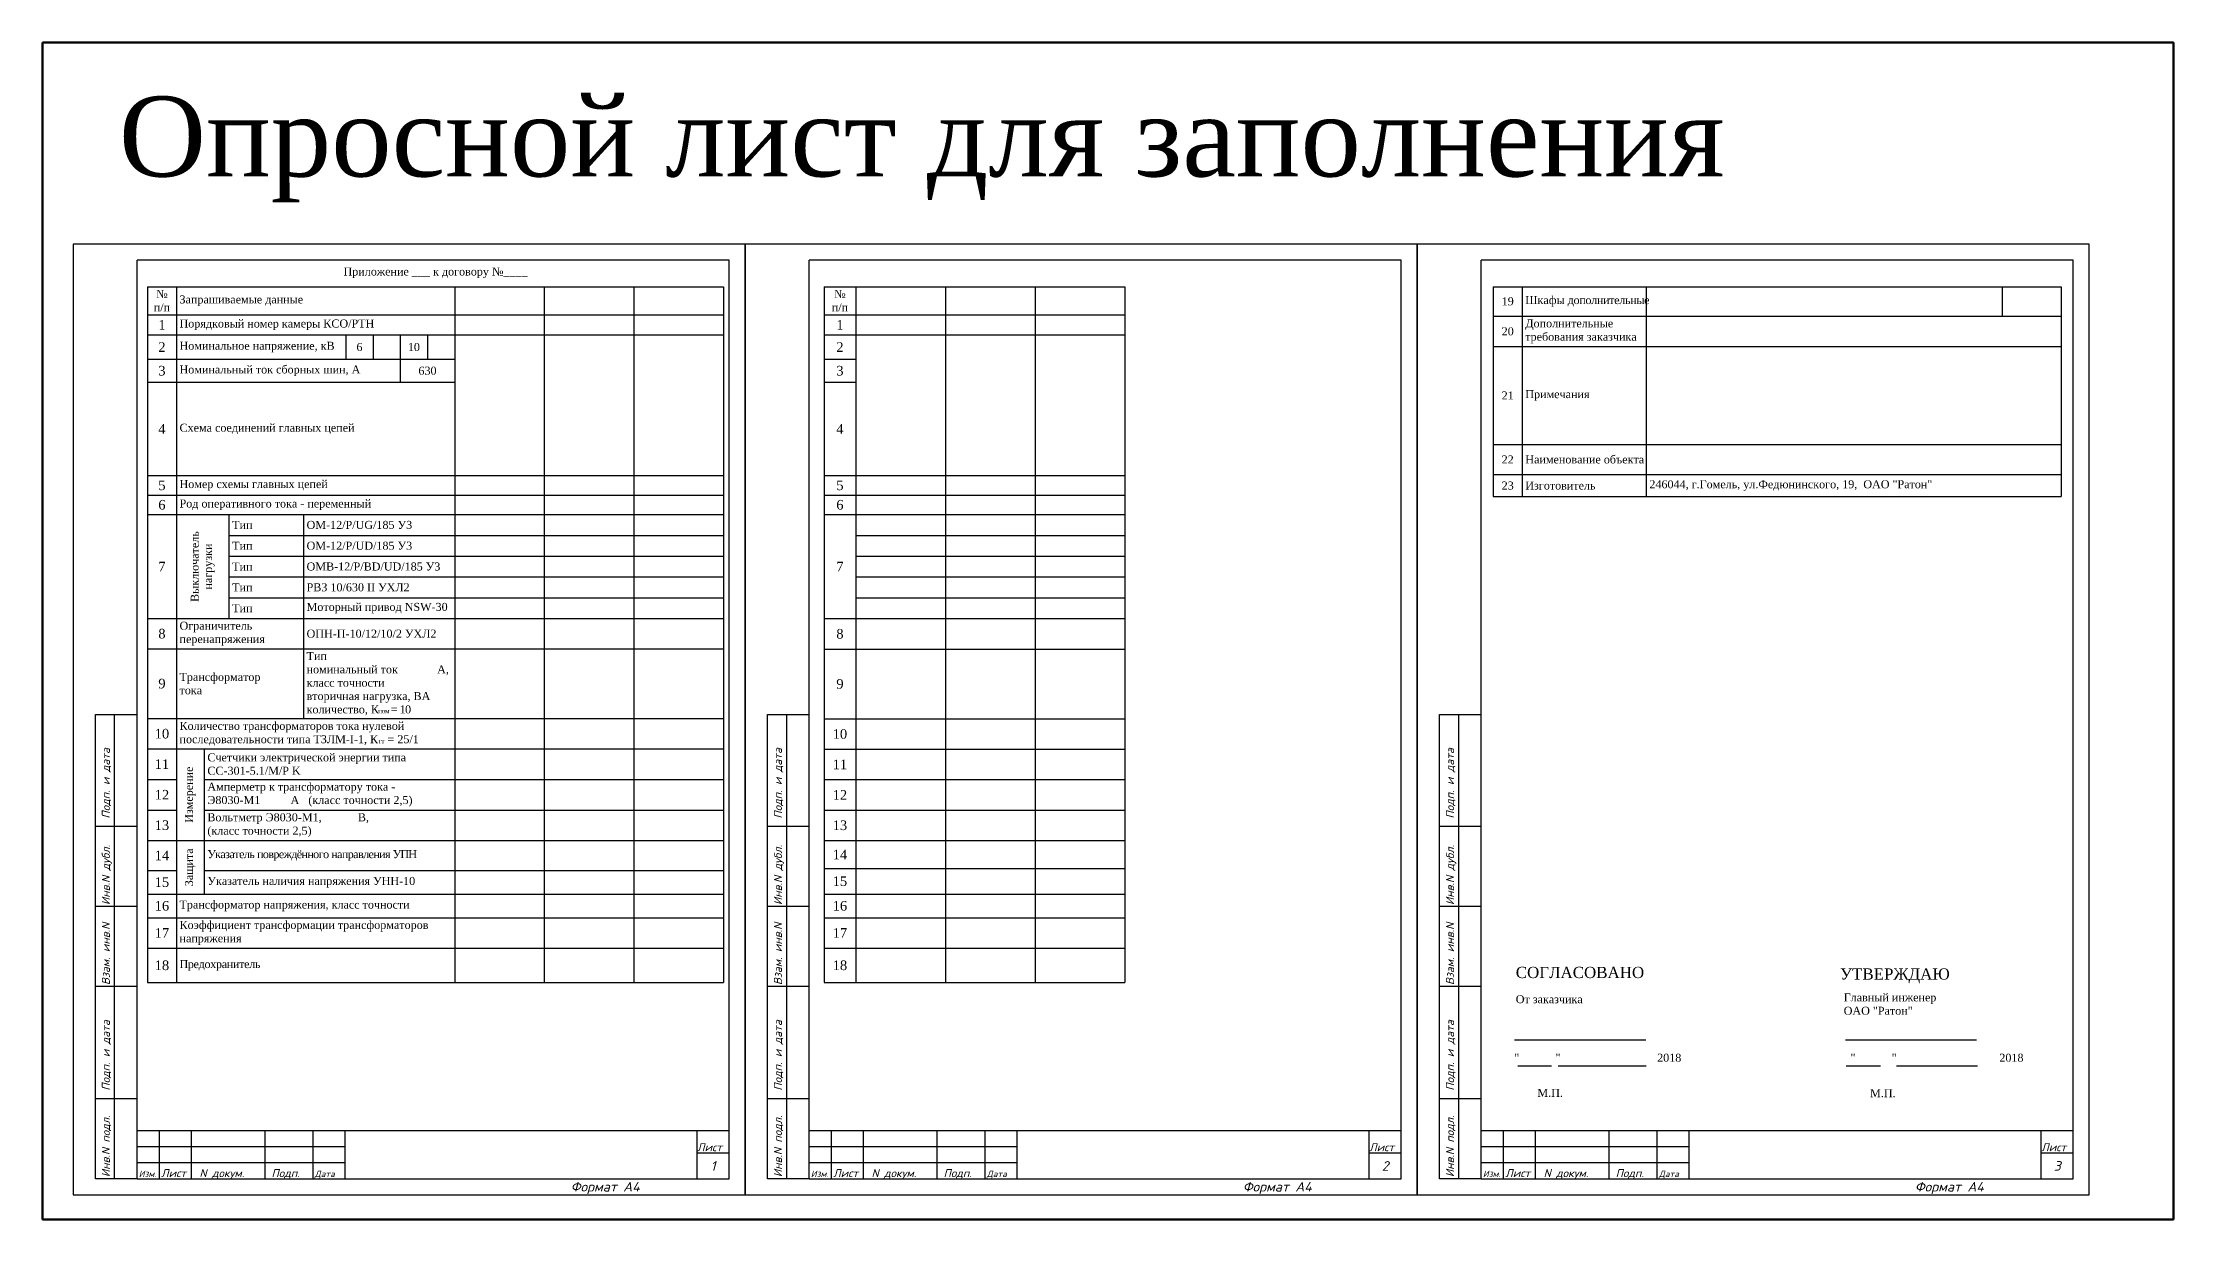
# Model space of a CAD drawing. Extents: x -666 to 693, y 1091 to 1459.
# Drawn here: x -666 to -1, y 1091 to 1459 of the extents above; entities that cross this region are included whole.
import ezdxf
from ezdxf.enums import TextEntityAlignment as Align

# ---------------------------------------------------------------- set-up
doc = ezdxf.new("R2010")
doc.units = 0
doc.header["$MEASUREMENT"] = 0
doc.layers.get('0').update_dxf_attribs({"linetype": 'CONTINUOUS'})
doc.layers.add('1', color=7, linetype='CONTINUOUS')
doc.layers.add('СЛОЙ1', color=7, linetype='CONTINUOUS')
doc.styles.add('ESKD1', font='simplex.shx', dxfattribs={"oblique": 15, "height": 3})
doc.styles.add('SIM', font='simplex.shx')
doc.styles.get("Standard").update_dxf_attribs({"font": 'TIMES.TTF', "height": 2.5})
doc.styles.add('Бланк', font='TIMES.TTF', dxfattribs={"height": 2.5})
doc.styles.add('ОЛ', font='TIMES.TTF')

# ---------------------------------------------------------------- blocks, each defined once
blk = doc.blocks.new('*T23')
at = {"color": 0, "linetype": 'ByBlock', "lineweight": -2, "transparency": 16777216}
for p, q in [((0, 0), (177.39, 0)), ((0, 0), (0, -65.55)), ((9, 0), (9, -65.55)), ((47.76, 0), (47.76, -65.55)), ((158.98, 0), (158.98, -9.19)), ((177.39, 0), (177.39, -65.55)), ((0, -9.19), (177.39, -9.19)), ((0, -18.71), (177.39, -18.71)), ((0, -49.25), (177.39, -49.25)), ((0, -58.7), (177.39, -58.7)), ((0, -65.55), (177.39, -65.55))]:
    blk.add_line(p, q, dxfattribs=at)
at = {"color": 0, "transparency": 16777216, "char_height": 2.5, "style": 'Бланк'}
for s, insert, width, attachment_point in [('19', (4.5, -4.59), 7, 5), ('Шкафы {\\T0.95;дополнительные}', (10, -4.59), 36.7628, 4), ('20', (4.5, -13.95), 7, 5), ('Дополнительные требования заказчика', (10, -13.95), 36.7628, 4), ('21', (4.5, -33.98), 7, 5), ('Примечания', (10, -33.98), 36.7628, 4), ('22', (4.5, -53.98), 7, 5), ('Наименование объекта', (10, -53.98), 36.7628, 4), ('23', (4.5, -62.13), 7, 5), ('Изготовитель', (10, -62.13), 36.7628, 4), ('246044, г.Гомель, ул.Федюнинского, 19,  ОАО "Ратон"', (48.76, -62.13), 127.623, 4)]:
    blk.add_mtext(s, dxfattribs=dict(at, insert=insert, width=width, attachment_point=attachment_point))
blk = doc.blocks.new('*T24')
at = {"color": 0, "linetype": 'ByBlock', "lineweight": -2, "transparency": 16777216}
for p, q in [((0, 0), (179.98, 0)), ((0, 0), (0, -217.4)), ((9, 0), (9, -217.4)), ((95.98, 0), (95.98, -217.4)), ((123.98, 0), (123.98, -217.4)), ((151.98, 0), (151.98, -217.4)), ((179.98, 0), (179.98, -217.4)), ((0, -8.78), (179.98, -8.78)), ((0, -15.03), (179.98, -15.03)), ((61.98, -15.03), (61.98, -22.68)), ((70.48, -15.03), (70.48, -22.68)), ((78.98, -15.03), (78.98, -29.83)), ((87.48, -15.03), (87.48, -22.68)), ((0, -22.68), (95.98, -22.68)), ((0, -29.83), (95.98, -29.83)), ((0, -59.03), (179.98, -59.03)), ((0, -65.11), (179.98, -65.11)), ((0, -71.18), (179.98, -71.18)), ((25.45, -71.18), (25.45, -103.67)), ((48.7, -71.18), (48.7, -134.9)), ((25.45, -77.68), (179.98, -77.68)), ((25.45, -84.18), (179.98, -84.18)), ((25.45, -90.68), (179.98, -90.68)), ((25.45, -97.18), (179.98, -97.18)), ((0, -103.67), (179.98, -103.67)), ((0, -113.12), (179.98, -113.12)), ((0, -134.9), (179.98, -134.9)), ((0, -144.39), (179.98, -144.39)), ((17.7, -144.39), (17.7, -189.75)), ((0, -153.91), (9, -153.91)), ((17.7, -153.91), (179.98, -153.91)), ((0, -163.49), (9, -163.49)), ((17.7, -163.49), (179.98, -163.49)), ((0, -173.01), (179.98, -173.01)), ((0, -182.35), (9, -182.35)), ((17.7, -182.35), (179.98, -182.35)), ((0, -189.75), (179.98, -189.75)), ((0, -197.12), (179.98, -197.12)), ((0, -206.64), (179.98, -206.64)), ((0, -217.4), (179.98, -217.4))]:
    blk.add_line(p, q, dxfattribs=at)
at = {"color": 0, "transparency": 16777216, "style": 'Бланк'}
for s, insert, char_height, width, attachment_point in [('№\\Pп/п', (4.5, -4.39), 2.5, 7, 5), ('Запрашиваемые данные', (10, -4.39), 2.5, 84.9835, 4), ('1', (4.5, -11.91), 3, 7, 5), ('Порядковый номер камеры КСО/РТН', (10, -11.91), 2.5, 84.9835, 4), ('2', (4.5, -18.86), 3, 7, 5), ('Номинальное напряжение, кВ', (10, -18.86), 2.5, 50.9835, 4), ('6', (66.23, -18.86), 2.5, 6.5, 5), ('10', (83.23, -18.86), 2.5, 6.5, 5), ('3', (4.5, -26.26), 3, 7, 5), ('Номинальный ток сборных шин, А', (10, -26.26), 2.5, 67.9835, 4), ('630', (87.48, -26.26), 2.5, 15, 5), ('4', (4.5, -44.43), 3, 7, 5), ('{\\C256;Схема соединений главных цепей}', (10, -44.43), 2.5, 84.9835, 4), ('5', (4.5, -62.07), 3, 7, 5), ('{\\C256;Номер схемы главных цепей}', (10, -62.07), 2.5, 84.9835, 4), ('{\\C256;Род оперативного тока - переменный}', (10, -68.14), 2.5, 84.9835, 4), ('6', (4.5, -68.14), 3, 7, 5), ('Тип', (26.45, -74.43), 2.5, 21.2484, 4), ('{\\C256;ОМ-12/P/UG/185 У3 }', (49.7, -74.43), 2.5, 45.2848, 4), ('Тип', (26.45, -80.93), 2.5, 21.2484, 4), ('{\\C256;ОМ-12/P/UD/185 У3 }', (49.7, -80.93), 2.5, 45.2848, 4), ('7', (4.5, -87.43), 3, 7, 5), ('Тип', (26.45, -87.43), 2.5, 21.2484, 4), ('{\\C256;ОМВ-12/P/BD/UD/185 У3 }', (49.7, -87.43), 2.5, 45.2848, 4), ('Тип', (26.45, -93.93), 2.5, 21.2484, 4), ('РВЗ 10/630 II УХЛ2', (49.7, -93.93), 2.5, 45.2848, 4), ('Тип', (26.45, -100.43), 2.5, 21.2484, 4), ('{\\C256;Моторный привод NSW-30}', (49.7, -100.43), 2.5, 45.2848, 4), ('Ограничитель перенапряжения', (10, -108.4), 2.5, 37.6988, 4), ('8', (4.5, -108.4), 3, 7, 5), ('ОПН-П-10/12/10/2 УХЛ2', (49.7, -108.4), 2.5, 45.2848, 4), ('{\\C256;Тип    \\fTimes New Roman|b0|i0|c238|p18;\\P\\fTimes New Roman|b0|i0|c204|p18;номинальный ток             А\\fTimes New Roman|b0|i0|c238|p18;,\\P\\fTimes New Roman|b0|i0|c204|p18;класс точности\\Pвторичная нагрузка\\fTimes New Roman|b0|i0|c238|p18;, \\fTimes New Roman|b0|i0|c204|p18;ВА\\Pколичество\\fTimes New Roman|b0|i0|c238|p18;,\\fTimes New Roman|b0|i0|c204|p18; \\T0.9;К\\H0.6x;ном \\fTimes New Roman|b0|i0|c238|p18;\\H1.6667x;=\\fTimes New Roman|b0|i0|c204|p18; 10}', (49.7, -124.01), 2.5, 45.2848, 4), ('9', (4.5, -124.01), 3, 7, 5), ('{\\C256;Трансформатор \\Pтока }', (10, -124.01), 2.5, 37.6988, 4), ('10', (4.5, -139.65), 3, 7, 5), ('{\\C256;Количество трансформаторов тока нулевой последовательности типа }ТЗЛМ-I-1, {\\C256;К\\H0.6x;тт\\H1.6667x;\\C0; = 25/1}', (10, -139.65), 2.5, 84.9835, 4), ('Счетчики электрической энергии типа \\P{\\C256;СС-301-5.1/М/Р K}', (18.7, -149.15), 2.5, 76.2826, 4), ('11', (4.5, -149.15), 3, 7, 5), ('12', (4.5, -158.7), 3, 7, 5), ('{\\C256;Амперметр к трансформатору тока - \\PЭ8030-М1          А   (класс точности 2,5)}', (18.7, -158.7), 2.5, 76.2826, 4), ('Вольтметр Э8030-М1,            В,\\P(класс точности 2,5)', (18.7, -168.25), 2.5, 76.2826, 4), ('13', (4.5, -168.25), 3, 7, 5), ('14', (4.5, -177.68), 3, 7, 5), ('{\\T0.9;Указатель повреждённого направления УПН}', (18.7, -177.68), 2.5, 76.2826, 4), ('15', (4.5, -186.05), 3, 7, 5), ('{\\C256;Указатель наличия напряжения УНН-10 }', (18.7, -186.05), 2.5, 76.2826, 4), ('16', (4.5, -193.43), 3, 7, 5), ('\\A1;{\\C256;Трансформатор напряжения, класс точности }', (10, -193.43), 2.5, 84.9835, 4), ('{\\C256;Коэффициент трансформации трансформаторов напряжения        }', (10, -201.88), 2.5, 84.9835, 4), ('17', (4.5, -201.88), 3, 7, 5), ('18', (4.5, -212.02), 3, 7, 5), ('{\\T0.95;\\C256;Предохранитель }', (10, -212.02), 2.5, 84.9835, 4)]:
    blk.add_mtext(s, dxfattribs=dict(at, insert=insert, char_height=char_height, width=width, attachment_point=attachment_point))
at = {"color": 0, "transparency": 16777216, "char_height": 2.5, "attachment_point": 5, "rotation": 90, "style": 'Бланк'}
for s, insert, width in [('{\\C256;Выключатель\\Pнагрузки}', (17.23, -87.43), 30.4833), ('{\\C256;Измерение}', (13.35, -158.7), 26.6208), ('{\\C256;Защита}', (13.35, -181.38), 14.7348)]:
    blk.add_mtext(s, dxfattribs=dict(at, insert=insert, width=width))
blk = doc.blocks.new('*T25')
at = {"color": 0, "linetype": 'ByBlock', "lineweight": -2, "transparency": 16777216}
for p, q in [((0, 0), (93.94, 0)), ((0, 0), (0, -217.4)), ((9.94, 0), (9.94, -217.4)), ((37.94, 0), (37.94, -217.4)), ((65.94, 0), (65.94, -217.4)), ((93.94, 0), (93.94, -217.4)), ((0, -8.78), (93.94, -8.78)), ((0, -15.03), (93.94, -15.03)), ((0, -22.68), (9.94, -22.68)), ((0, -29.83), (9.94, -29.83)), ((0, -59.03), (93.94, -59.03)), ((0, -65.11), (93.94, -65.11)), ((0, -71.18), (93.94, -71.18)), ((9.94, -77.68), (93.94, -77.68)), ((9.94, -84.18), (93.94, -84.18)), ((9.94, -90.68), (93.94, -90.68)), ((9.94, -97.18), (93.94, -97.18)), ((0, -103.68), (93.94, -103.68)), ((0, -113.22), (93.94, -113.22)), ((0, -135), (93.94, -135)), ((0, -144.48), (93.94, -144.48)), ((0, -154), (93.94, -154)), ((0, -163.51), (93.94, -163.51)), ((0, -173.03), (93.94, -173.03)), ((0, -181.75), (93.94, -181.75)), ((0, -189.75), (93.94, -189.75)), ((0, -197.12), (93.94, -197.12)), ((0, -206.64), (93.94, -206.64)), ((0, -217.4), (93.94, -217.4))]:
    blk.add_line(p, q, dxfattribs=at)
at = {"color": 0, "transparency": 16777216, "width": 9.82, "attachment_point": 5}
for s, insert, char_height in [('№\\Pп/п', (4.97, -4.39), 2.5), ('1', (4.97, -11.91), 3), ('2', (4.97, -18.86), 3), ('3', (4.97, -26.26), 3), ('4', (4.97, -44.43), 3), ('5', (4.97, -62.07), 3), ('6', (4.97, -68.14), 3), ('7', (4.97, -87.43), 3), ('8', (4.97, -108.45), 3), ('9', (4.97, -124.11), 3), ('10', (4.97, -139.74), 3), ('11', (4.97, -149.24), 3), ('12', (4.97, -158.76), 3), ('13', (4.97, -168.27), 3), ('14', (4.97, -177.39), 3), ('15', (4.97, -185.75), 3), ('16', (4.97, -193.43), 3), ('17', (4.97, -201.88), 3), ('18', (4.97, -212.02), 3)]:
    blk.add_mtext(s, dxfattribs=dict(at, insert=insert, char_height=char_height))
blk = doc.blocks.new('*U10')
at = {"linetype": 'Continuous'}
blk.add_line((0, 0), (0, -297), dxfattribs=at)
at = {"layer": '1', "color": 0}
for p, q in [((210, 0), (0, 0)), ((210, -297), (210, 0)), ((20, -292), (20, -5)), ((205, -5), (20, -5)), ((205, -292), (205, -5)), ((7, -292), (7, -147)), ((7, -147), (20, -147)), ((13, -292), (13, -147)), ((20, -182), (7, -182)), ((20, -207), (7, -207)), ((20, -232), (7, -232)), ((20, -267), (7, -267)), ((205, -277), (20, -277)), ((27, -292), (27, -277)), ((37, -292), (37, -277)), ((60, -292), (60, -277)), ((75, -292), (75, -277)), ((85, -292), (85, -277)), ((195, -292), (195, -277)), ((85, -282), (20, -282)), ((205, -284), (195, -284)), ((20, -292), (7, -292)), ((85, -287), (20, -287)), ((20, -292), (205, -292)), ((0, -297), (210, -297))]:
    blk.add_line(p, q, dxfattribs=at)
at = {"style": 'ОЛ', "flags": 2}
for tag, height, p in [('НОМЕР', 3, (140, -281.62)), ('ОБЪЕКТ', 2, (140, -287.4))]:
    blk.add_attdef(tag, text='', height=height, dxfattribs=at).set_placement(p, align=Align.MIDDLE_CENTER)
at = {"style": 'ESKD1', "oblique": 15}
blk.add_attdef('ЛИСТ', text='', height=3, dxfattribs=at).set_placement((200, -288), align=Align.MIDDLE_CENTER)
at = {"layer": '1', "color": 0, "style": 'SIM', "oblique": 15}
for s, p in [('Подп. и дата', (11.5, -179.5)), ('Инв.N дубл.', (11.5, -206.5)), ('Взам. инв.N', (11.5, -231.5)), ('Подп. и дата', (11.5, -264.5)), ('Инв.N подл.', (11.5, -291.5))]:
    blk.add_text(s, height=2.5, rotation=90, dxfattribs=at).set_placement(p)
for s, height, p in [('Лист', 2.5, (194.97, -283.41)), ('Изм.', 2, (20.5, -291.5)), ('Лист', 2.5, (27.5, -291.5)), ('N докум.', 2.5, (39.5, -291.5)), ('Подп.', 2.5, (62, -291.5)), ('Дата', 2, (75.5, -291.5)), ('Формат А4', 3, (155.5, -296))]:
    blk.add_text(s, height=height, dxfattribs=at).set_placement(p)

msp = doc.modelspace()

# ---------------------------------------------------------------- linework, layer by layer
for p, q in [((-206.44, 1147.4), (-165.44, 1147.4)), ((-103.1, 1147.4), (-62.1, 1147.4)), ((-194.92, 1139.21), (-205.41, 1139.21)), ((-165.33, 1139.21), (-192.84, 1139.21)), ((-92.08, 1139.21), (-102.88, 1139.21)), ((-61.83, 1139.21), (-87.08, 1139.21))]:
    msp.add_line(p, q)
at = {"color": 4, "lineweight": 50}
msp.add_lwpolyline([(-666.39, 1458.96), (-0.61, 1458.96), (-0.61, 1091.35), (-666.39, 1091.35)], close=True, dxfattribs=at)

# ---------------------------------------------------------------- block references
ref = msp.add_blockref('*U10', (-656.88, 1396.05))
ref.add_attrib('ЛИСТ', '1', dxfattribs={"height": 3, "style": 'ESKD1', "oblique": 15}).set_placement((-456.88, 1108.05), align=Align.MIDDLE_CENTER)
ref = msp.add_blockref('*U10', (-446.88, 1396.05))
ref.add_attrib('ЛИСТ', '2', dxfattribs={"height": 3, "style": 'ESKD1', "oblique": 15}).set_placement((-246.88, 1108.05), align=Align.MIDDLE_CENTER)
ref = msp.add_blockref('*U10', (-236.88, 1396.05))
ref.add_attrib('ЛИСТ', '3', dxfattribs={"height": 3, "style": 'ESKD1', "oblique": 15}).set_placement((-36.88, 1108.05), align=Align.MIDDLE_CENTER)
for name, p in [('*T24', (-633.61, 1382.72)), ('*T25', (-422.23, 1382.72)), ('*T23', (-213.1, 1382.72))]:
    msp.add_blockref(name, p)

# ---------------------------------------------------------------- texts
at = {"color": 1, "insert": (-642.57, 1442.15), "char_height": 25, "width": 648.2247, "attachment_point": 1, "style": 'Бланк'}
msp.add_mtext('Опросной лист для заполнения', dxfattribs=at)
at = {"attachment_point": 1}
for s, insert, char_height, width in [('СОГЛАСОВАНО', (-206.09, 1170.24), 3.5, 50.2832), ('{\\fTimes New Roman|b0|i0|c204|p18;УТВЕРЖДАЮ}', (-104.75, 1169.76), 3.5, 50.2832), ('{\\fTimes New Roman|b0|i0|c204|p18;От заказчика}', (-206.09, 1161.39), 2.5, 50.2832), ('Главный инженер \\PОАО "Ратон"', (-103.62, 1161.95), 2.5, 69.3767), ('"            "                                2018                                                        "            "                                  2018', (-206.53, 1143.1), 2.5, 172.7295), ('{\\fTimes New Roman|b0|i0|c204|p18;М.П.}', (-199.33, 1132.13), 2.5, 12.0026), ('{\\fTimes New Roman|b0|i0|c204|p18;М.П.}', (-95.38, 1132.02), 2.5, 12.0026)]:
    msp.add_mtext(s, dxfattribs=dict(at, insert=insert, char_height=char_height, width=width))
at = {"layer": 'СЛОЙ1', "insert": (-543.61, 1387.05), "char_height": 2.5, "width": 185, "attachment_point": 5}
msp.add_mtext('Приложение ___ к договору №____', dxfattribs=at)

doc.saveas('drawing.dxf')
